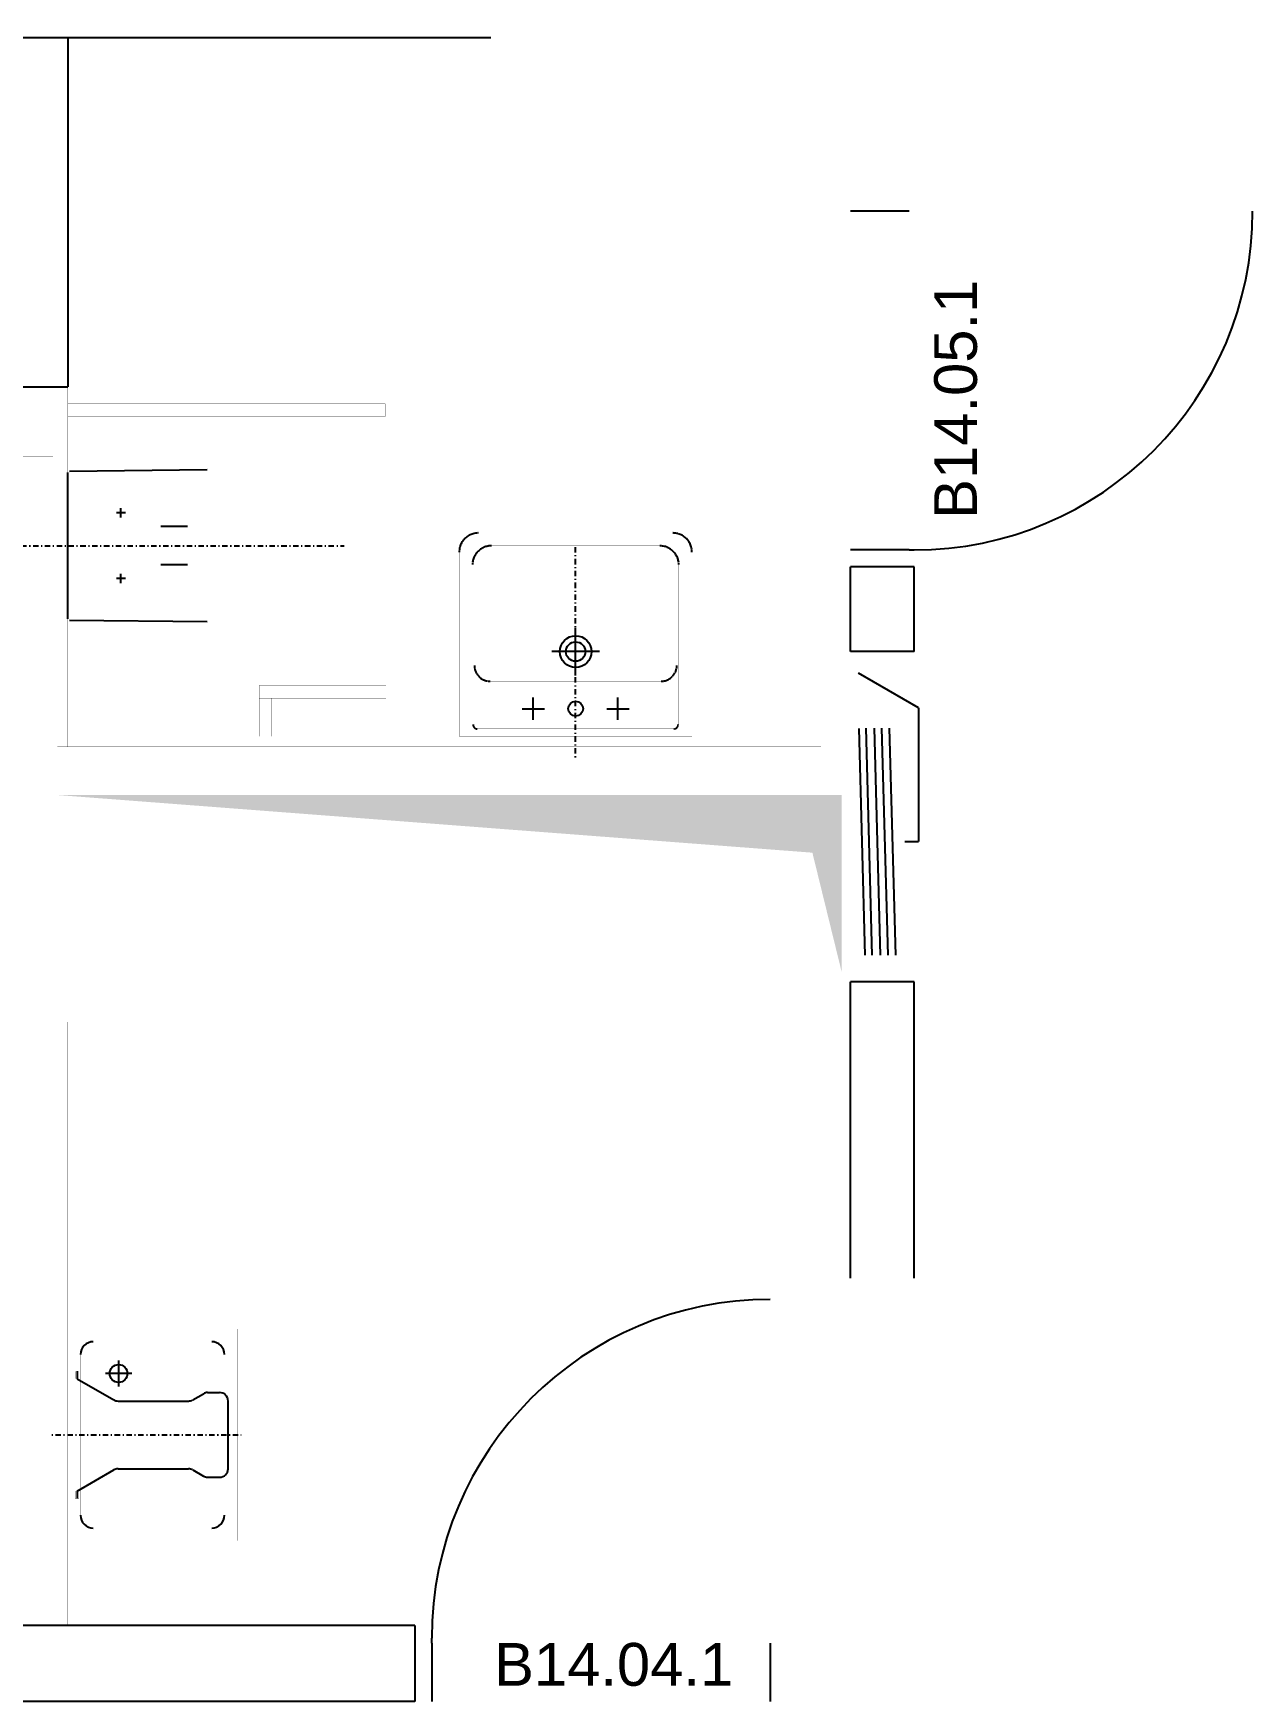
# Model space of a CAD drawing. Extents: x 7705 to 8778, y -6493 to -5330.
# Drawn here: x 8284.8 to 8398.3, y -5740.1 to -5585 of the extents above; entities that cross this region are included whole.
import ezdxf

# ---------------------------------------------------------------- set-up
doc = ezdxf.new("R2010")
doc.units = 0
for name, pattern in [('DASHES', [0.75, 0.5, -0.25]), ('DOT_DASH', [1, 0, -0.25, 0.5, -0.25]), ('SHORT_DASHES', [0.375, 0.25, -0.125])]:
    doc.linetypes.add(name, pattern=pattern)
doc.layers.get('0').update_dxf_attribs({"linetype": 'CONTINUOUS'})
for name, color, linetype in [('A-NEU-AUSSPARUNG', 7, 'CONTINUOUS'), ('A-NEU-GRUNDRISS', 7, 'CONTINUOUS'), ('A-NEU-MOEBLIERUNG', 7, 'CONTINUOUS'), ('A-NEU-TüRPOSITIONEN', 7, 'CONTINUOUS'), ('A-NEU-WAND-BACKSTEIN', 7, 'CONTINUOUS'), ('A-NEU-WAND-BETON', 7, 'CONTINUOUS'), ('FM_OBJEKT_RAUM', 7, 'CONTINUOUS')]:
    doc.layers.add(name, color=color, linetype=linetype)
doc.styles.add('ARIAL', font='ARIAL')

# ---------------------------------------------------------------- blocks, each defined once
blk = doc.blocks.new('*D000007')
at = {"layer": 'FM_OBJEKT_RAUM', "color": 250, "linetype": 'CONTINUOUS', "const_width": 0.00174}
blk.add_lwpolyline([(8288.0566, -5733.0264), (8360.8906, -5733.0264), (8360.8906, -5677.9087), (8288.0566, -5677.9087)], close=True, dxfattribs=at)
blk = doc.blocks.new('*D000008')
at = {"layer": 'FM_OBJEKT_RAUM', "color": 250, "linetype": 'CONTINUOUS', "const_width": 0.00174}
blk.add_lwpolyline([(8288.0566, -5585.3892), (8288.0566, -5650.3496), (8357.1504, -5650.3496), (8357.1504, -5641.1411), (8360.8906, -5641.1411), (8360.8906, -5585.3892)], close=True, dxfattribs=at)
blk = doc.blocks.new('*D000020')
at = {"layer": 'FM_OBJEKT_RAUM', "color": 250, "linetype": 'CONTINUOUS', "const_width": 0.00174}
blk.add_lwpolyline([(8185.6938, -5617.8691), (8288.0566, -5617.8691), (8288.0566, -5650.3496), (8357.1504, -5650.3496), (8357.1504, -5641.2944), (8360.8906, -5641.2944), (8360.8906, -5677.9082), (8288.0566, -5677.9082), (8288.0566, -5733.0264), (8276.2461, -5733.0264), (8276.2461, -5627.7119), (8185.6938, -5627.7119)], close=True, dxfattribs=at)
blk = doc.blocks.new('*D000022')
at = {"layer": 'FM_OBJEKT_RAUM', "color": 250, "linetype": 'CONTINUOUS', "const_width": 0.00174}
blk.add_lwpolyline([(8366.7969, -5581.0581), (8366.7969, -5599.9561), (8366.7969, -5634.6016), (8366.7969, -5642.4756), (8367.5938, -5642.4756), (8367.5938, -5673.1841), (8366.7969, -5673.1841), (8366.7969, -5740.1133), (8354.9844, -5740.1133), (8320.3398, -5740.1133), (8245.1426, -5740.1133), (8210.498, -5740.1133), (8161.2847, -5740.1133)], dxfattribs=at)
blk = doc.blocks.new('*D000079')
at = {"layer": 'A-NEU-GRUNDRISS', "color": 250, "linetype": 'CONTINUOUS', "const_width": 0.00174}
blk.add_lwpolyline([(8353.4102, -5702.7119), (8353.4102, -5734.667)], dxfattribs=at)
at = {"layer": 'A-NEU-GRUNDRISS', "color": 250, "linetype": 'CONTINUOUS'}
blk.add_arc((8353.4102, -5734.208), 31.496, 90, 180, dxfattribs=at)
blk = doc.blocks.new('*D000078')
at = {"layer": 'A-NEU-GRUNDRISS', "color": 250, "linetype": 'CONTINUOUS'}
for p, q in [((8321.9141, -5734.667), (8321.9141, -5734.208)), ((8321.9141, -5734.667), (8321.9141, -5740.1143)), ((8353.4102, -5734.667), (8353.4102, -5740.1143))]:
    blk.add_line(p, q, dxfattribs=at)
at = {"color": 0, "linetype": 'BYBLOCK'}
blk.add_blockref('*D000079', (0, 0), dxfattribs=at)
blk = doc.blocks.new('*D000087')
at = {"layer": 'A-NEU-GRUNDRISS', "color": 250, "linetype": 'CONTINUOUS', "const_width": 0.00174}
blk.add_lwpolyline([(8398.291, -5601.5303), (8366.3379, -5601.5303)], dxfattribs=at)
at = {"layer": 'A-NEU-GRUNDRISS', "color": 250, "linetype": 'CONTINUOUS'}
blk.add_arc((8366.7949, -5601.5303), 31.496, 270, 0, dxfattribs=at)
blk = doc.blocks.new('*D000086')
at = {"layer": 'A-NEU-GRUNDRISS', "color": 250, "linetype": 'CONTINUOUS'}
for p, q in [((8366.3379, -5601.5303), (8360.8906, -5601.5303)), ((8366.3379, -5633.0264), (8360.8906, -5633.0264)), ((8366.3379, -5633.0264), (8366.7949, -5633.0264))]:
    blk.add_line(p, q, dxfattribs=at)
at = {"color": 0, "linetype": 'BYBLOCK'}
blk.add_blockref('*D000087', (0, 0), dxfattribs=at)
blk = doc.blocks.new('*D000091')
at = {"layer": 'A-NEU-AUSSPARUNG', "color": 250, "linetype": 'DASHES', "const_width": 0.00174}
blk.add_lwpolyline([(8287.0723, -5655.0752), (8360.8906, -5655.0752), (8360.8906, -5673.1846), (8287.0723, -5673.1846)], close=True, dxfattribs=at)
at = {"layer": 'A-NEU-AUSSPARUNG', "color": 250, "linetype": 'CONTINUOUS'}
blk.add_solid([(8287.0723, -5655.8154), (8360.0664, -5655.8154), (8357.3301, -5661.1768), (8360.0664, -5672.3174)], dxfattribs=at)
blk = doc.blocks.new('*D000093')
at = {"layer": 'A-NEU-MOEBLIERUNG', "color": 250, "linetype": 'CONTINUOUS'}
for p, q in [((8288.0566, -5639.4453), (8288.0566, -5625.8208)), ((8288.207, -5625.7026), (8301.0098, -5625.5464)), ((8293, -5630.0249), (8293, -5629.1387)), ((8293.4297, -5629.582), (8292.5703, -5629.582)), ((8299.1797, -5630.8613), (8296.7148, -5630.8613)), ((8281.4414, -5632.6328), (8281.4414, -5632.6318)), ((8293, -5636.127), (8293, -5635.2412)), ((8299.1797, -5634.4048), (8296.7148, -5634.4048)), ((8293.4297, -5635.6841), (8292.5703, -5635.6841)), ((8301.0098, -5639.7197), (8288.207, -5639.6025))]:
    blk.add_line(p, q, dxfattribs=at)
at = {"layer": 'A-NEU-MOEBLIERUNG', "color": 250, "linetype": 'DOT_DASH'}
blk.add_line((8282.2695, -5632.6328), (8313.7656, -5632.6328), dxfattribs=at)
at = {"layer": 'A-NEU-MOEBLIERUNG', "color": 250, "linetype": 'SHORT_DASHES', "const_width": 0.0139}
blk.add_lwpolyline([(8281.0488, -5640.9009), (8281.0488, -5624.3652), (8286.6777, -5624.3652), (8286.6777, -5640.9009)], close=True, dxfattribs=at)
blk = doc.blocks.new('*D000095')
at = {"layer": 'A-NEU-MOEBLIERUNG', "color": 250, "linetype": 'CONTINUOUS', "const_width": 0.0139}
for points in [[(8301.4414, -5706.6494), (8290.418, -5706.6494)], [(8289.2363, -5707.8291), (8289.2363, -5722.79)], [(8302.623, -5722.79), (8302.623, -5707.8291)], [(8290.418, -5723.9717), (8301.4414, -5723.9717)]]:
    blk.add_lwpolyline(points, dxfattribs=at)
at = {"layer": 'A-NEU-MOEBLIERUNG', "color": 250, "linetype": 'CONTINUOUS'}
for centre, start, end in [((8290.418, -5707.8291), 89.999954, 180.00005), ((8301.4414, -5707.8291), 359.99996, 90.000046), ((8290.418, -5722.79), 179.99995, 270.00003), ((8301.4414, -5722.79), 269.99995, 0.000043)]:
    blk.add_arc(centre, 1.1811, start, end, dxfattribs=at)
blk = doc.blocks.new('*D000094')
at = {"layer": 'A-NEU-MOEBLIERUNG', "color": 250, "linetype": 'CONTINUOUS'}
for p, q in [((8292.7793, -5708.3818), (8292.7793, -5710.8213)), ((8288.9199, -5709.3975), (8288.9199, -5710.085)), ((8294, -5709.6025), (8291.5605, -5709.6025)), ((8288.9199, -5710.085), (8292.332, -5712.0557)), ((8299.6719, -5712.0557), (8300.6699, -5711.4795)), ((8301.0645, -5711.374), (8302.1797, -5711.374)), ((8292.7266, -5712.1611), (8299.2773, -5712.1611)), ((8302.9668, -5718.46), (8302.9668, -5712.1611)), ((8288.9199, -5720.5361), (8292.332, -5718.5654)), ((8292.7266, -5718.46), (8299.2773, -5718.46)), ((8299.6719, -5718.5654), (8300.6699, -5719.1416)), ((8301.0645, -5719.2471), (8302.1797, -5719.2471)), ((8288.9199, -5720.5361), (8288.9199, -5721.2236))]:
    blk.add_line(p, q, dxfattribs=at)
at = {"layer": 'A-NEU-MOEBLIERUNG', "color": 250, "linetype": 'DOT_DASH'}
blk.add_line((8286.5605, -5715.3096), (8304.1777, -5715.3096), dxfattribs=at)
at = {"layer": 'A-NEU-MOEBLIERUNG', "color": 250, "linetype": 'CONTINUOUS', "const_width": 0.0139}
for points in [[(8303.8047, -5725.1533), (8303.8047, -5705.4678), (8288.0566, -5705.4678), (8288.0566, -5725.1533)], [(8289.0977, -5710.085), (8289.0977, -5709.3975), (8288.7422, -5709.3975), (8288.7422, -5710.085)], [(8289.0977, -5721.2236), (8289.0977, -5720.5361), (8288.7422, -5720.5361), (8288.7422, -5721.2236)]]:
    blk.add_lwpolyline(points, close=True, dxfattribs=at)
at = {"layer": 'A-NEU-MOEBLIERUNG', "color": 250, "linetype": 'CONTINUOUS'}
blk.add_circle((8292.7793, -5709.6025), 0.8268, dxfattribs=at)
for centre, start, end in [((8301.0645, -5712.1611), 90, 120), ((8302.1797, -5712.1611), 0, 90), ((8292.7266, -5711.374), 240, 270), ((8299.2773, -5711.374), 270, 300), ((8292.7266, -5719.2471), 90, 120), ((8299.2773, -5719.2471), 60, 90), ((8301.0645, -5718.46), 240, 270), ((8302.1797, -5718.46), 270, 0)]:
    blk.add_arc(centre, 0.7874, start, end, dxfattribs=at)
at = {"color": 0, "linetype": 'BYBLOCK'}
blk.add_blockref('*D000095', (0, 0), dxfattribs=at)
blk = doc.blocks.new('*D000096')
at = {"layer": 'A-NEU-MOEBLIERUNG', "color": 250, "linetype": 'DASHES', "const_width": 0.0139}
for points in [[(8305.8516, -5645.626), (8317.6621, -5645.626), (8317.6621, -5646.8057), (8305.8516, -5646.8057)], [(8316.4805, -5645.626), (8317.6621, -5645.626), (8317.6621, -5650.3506), (8316.4805, -5650.3506)], [(8305.8516, -5646.8057), (8307.0313, -5646.8057), (8307.0313, -5650.3506), (8305.8516, -5650.3506)]]:
    blk.add_lwpolyline(points, close=True, dxfattribs=at)
blk = doc.blocks.new('*D000098')
at = {"layer": 'A-NEU-MOEBLIERUNG', "color": 250, "linetype": 'CONTINUOUS', "const_width": 0.0139}
for points in [[(8325.8848, -5643.8174), (8325.8848, -5643.8281)], [(8325.8887, -5643.8921), (8325.8906, -5643.9233)], [(8325.9082, -5644.0479), (8325.9121, -5644.0688)], [(8325.9551, -5644.2271), (8325.9551, -5644.2275)], [(8326.0137, -5644.3784), (8326.0137, -5644.3789)], [(8326.0879, -5644.5215), (8326.0898, -5644.5215)], [(8326.1777, -5644.6543), (8326.1777, -5644.6543)], [(8344.3184, -5644.7764), (8344.332, -5644.7617)], [(8344.4805, -5644.5728), (8344.4805, -5644.5723)], [(8344.541, -5644.4692), (8344.5605, -5644.4336)], [(8344.6523, -5644.2085), (8344.6523, -5644.2075)], [(8344.6836, -5644.0889), (8344.6914, -5644.0479)], [(8344.709, -5643.9233), (8344.7129, -5643.8921)], [(8344.7168, -5643.8281), (8344.7168, -5643.8174)], [(8326.3984, -5644.8862), (8326.4141, -5644.8989)], [(8326.6113, -5645.0361), (8326.6113, -5645.0361)], [(8326.7168, -5645.0923), (8326.7539, -5645.1094)], [(8326.9863, -5645.1885), (8326.9863, -5645.1885)], [(8327.1074, -5645.2134), (8327.1602, -5645.2207)], [(8327.2656, -5645.23), (8327.2969, -5645.231)], [(8327.3398, -5645.2314), (8343.2598, -5645.2314)], [(8343.3027, -5645.231), (8343.3359, -5645.23)], [(8343.4414, -5645.2207), (8343.4727, -5645.2163)], [(8343.6348, -5645.1831), (8343.6348, -5645.1831)], [(8343.7891, -5645.1323), (8343.791, -5645.1323)], [(8343.9375, -5645.0654), (8343.9375, -5645.0649)], [(8344.0742, -5644.9829), (8344.0742, -5644.9829)]]:
    blk.add_lwpolyline(points, dxfattribs=at)
at = {"layer": 'A-NEU-MOEBLIERUNG', "color": 250, "linetype": 'CONTINUOUS'}
for centre, radius, start, end in [((8327.3691, -5643.7749), 1.4863, 180, 181.65068), ((8326.9902, -5643.7964), 1.1072, 181.65068, 184.96121), ((8326.9844, -5643.8281), 1.0972, 184.96121, 191.55713), ((8327.3203, -5643.7813), 1.4365, 191.55713, 198.08508), ((8327.3242, -5643.7808), 1.4401, 198.08508, 204.52809), ((8327.332, -5643.7778), 1.4484, 204.52809, 210.88902), ((8327.3398, -5643.7734), 1.4575, 210.88902, 217.18358), ((8327.3457, -5643.7695), 1.4641, 217.18358, 223.43974), ((8327.3477, -5643.7681), 1.4663, 223.43974, 229.68803), ((8343.2539, -5643.7671), 1.4674, 310.31403, 316.55789), ((8343.5352, -5644.0063), 1.0988, 316.55975, 322.81418), ((8342.666, -5643.3477), 2.1886, 322.81418, 325.95642), ((8343.5762, -5643.9619), 1.091, 325.95642, 332.28021), ((8343.5957, -5643.9268), 1.089, 332.28021, 338.68005), ((8342.6035, -5643.5391), 2.1553, 338.68005, 341.91626), ((8343.625, -5643.8721), 1.0806, 341.91626, 348.44342), ((8343.6172, -5643.8281), 1.0974, 348.44342, 355.0361), ((8343.6094, -5643.7964), 1.1065, 355.0361, 358.349), ((8343.2305, -5643.7749), 1.486, 358.34898, 0), ((8327.123, -5644.0625), 1.0974, 229.68634, 235.95769), ((8327.7305, -5643.1636), 2.1821, 235.95769, 239.11383), ((8327.1699, -5644.1025), 1.0878, 239.11383, 245.47339), ((8327.2051, -5644.1196), 1.0877, 245.47339, 251.91467), ((8327.5371, -5643.1079), 2.1519, 251.91467, 255.17311), ((8327.2637, -5644.1421), 1.0823, 255.17311, 261.73788), ((8327.291, -5644.312), 0.9184, 261.73788, 268.35208), ((8327.3398, -5643.7427), 1.4888, 268.35208, 270), ((8343.2598, -5643.7402), 1.491, 270, 271.6452), ((8343.3086, -5644.3125), 0.9177, 271.6452, 278.26566), ((8343.2656, -5643.7935), 1.4377, 278.26566, 284.83246), ((8343.2676, -5643.7935), 1.4374, 284.83246, 291.3183), ((8343.2656, -5643.7871), 1.444, 291.3183, 297.71848), ((8343.2617, -5643.7788), 1.4533, 297.71848, 304.04242), ((8343.2578, -5643.772), 1.4613, 304.04242, 310.31403)]:
    blk.add_arc(centre, radius, start, end, dxfattribs=at)
blk = doc.blocks.new('*D000099')
at = {"layer": 'A-NEU-MOEBLIERUNG', "color": 250, "linetype": 'CONTINUOUS', "const_width": 0.0139}
for points in [[(8325.7598, -5649.2695), (8325.7598, -5643.3813)], [(8344.8418, -5643.3813), (8344.8418, -5649.2695)], [(8325.7598, -5649.3047), (8325.7598, -5649.2896)], [(8325.7695, -5649.3589), (8325.7676, -5649.3535)], [(8325.7871, -5649.4141), (8325.7871, -5649.4141)], [(8344.8027, -5649.4399), (8344.8027, -5649.4404)], [(8344.832, -5649.3535), (8344.8281, -5649.3682)], [(8344.8398, -5649.2896), (8344.8398, -5649.3047)], [(8325.8105, -5649.4658), (8325.8105, -5649.4653)], [(8325.8887, -5649.561), (8325.8809, -5649.5547)], [(8325.9492, -5649.6064), (8325.9492, -5649.6064)], [(8326.0273, -5649.6426), (8326.0176, -5649.6396)], [(8326.0977, -5649.6597), (8326.084, -5649.6572)], [(8326.1328, -5649.6631), (8326.1289, -5649.6626)], [(8344.4473, -5649.6636), (8326.1523, -5649.6636)], [(8344.4727, -5649.6626), (8344.4668, -5649.6631)], [(8344.5176, -5649.6572), (8344.502, -5649.6597)], [(8344.5742, -5649.6426), (8344.5742, -5649.6431)], [(8344.627, -5649.6206), (8344.627, -5649.6206)], [(8344.6758, -5649.5908), (8344.6758, -5649.5908)], [(8344.7637, -5649.5054), (8344.7578, -5649.5127)]]:
    blk.add_lwpolyline(points, dxfattribs=at)
at = {"layer": 'A-NEU-MOEBLIERUNG', "color": 250, "linetype": 'CONTINUOUS'}
for centre, radius, start, end in [((8326.1602, -5649.2695), 0.4012, 180, 182.88025), ((8326.0078, -5649.292), 0.2472, 182.88025, 194.39076), ((8326.3301, -5649.2148), 0.5782, 194.39076, 200.10844), ((8326.0625, -5649.313), 0.2937, 200.10844, 211.26982), ((8344.4492, -5649.27), 0.3927, 323.22104, 334.289), ((8344.4531, -5649.2715), 0.3881, 334.289, 345.59546), ((8344.5938, -5649.292), 0.2468, 345.59546, 357.13034), ((8344.4375, -5649.2695), 0.4027, 357.13034, 0), ((8326.3164, -5649.1597), 0.59, 211.26982, 216.79073), ((8326.082, -5649.335), 0.2974, 216.79073, 227.71887), ((8326.1543, -5649.269), 0.3949, 227.71887, 238.70456), ((8326.1523, -5649.2734), 0.3901, 238.70456, 249.88403), ((8326.1289, -5649.3657), 0.2953, 249.88403, 261.32376), ((8326.1426, -5649.3662), 0.2971, 261.32376, 267.11829), ((8326.1523, -5649.2627), 0.4007, 267.11829, 270), ((8344.4473, -5649.2627), 0.4007, 270, 272.88168), ((8344.457, -5649.3662), 0.2969, 272.88168, 278.67899), ((8344.4727, -5649.3691), 0.2919, 278.67899, 290.09879), ((8344.375, -5649.0972), 0.581, 290.09879, 295.74567), ((8344.498, -5649.355), 0.2949, 295.74567, 306.80307), ((8344.3203, -5649.1162), 0.5927, 306.80307, 312.29221), ((8344.5195, -5649.335), 0.297, 312.29221, 323.22104)]:
    blk.add_arc(centre, radius, start, end, dxfattribs=at)
blk = doc.blocks.new('*D000100')
at = {"layer": 'A-NEU-MOEBLIERUNG', "color": 250, "linetype": 'CONTINUOUS', "const_width": 0.0139}
for points in [[(8325.8008, -5633.8135), (8325.8008, -5633.813)], [(8325.8711, -5633.644), (8325.8711, -5633.6436)], [(8325.959, -5633.4839), (8325.959, -5633.4834)], [(8326.0645, -5633.3345), (8326.0645, -5633.3345)], [(8326.457, -5632.9609), (8326.457, -5632.9604)], [(8326.6113, -5632.8647), (8326.6113, -5632.8643)], [(8326.7754, -5632.7847), (8326.7773, -5632.7842)], [(8326.9492, -5632.7217), (8326.9512, -5632.7217)], [(8327.1309, -5632.6768), (8327.1543, -5632.6724)], [(8327.2969, -5632.6533), (8327.332, -5632.6504)], [(8327.4063, -5632.6465), (8327.418, -5632.646)], [(8327.4668, -5632.6455), (8327.4668, -5632.6455), (8343.1348, -5632.6455)], [(8343.1836, -5632.646), (8343.1953, -5632.6465)], [(8343.2676, -5632.6504), (8343.3027, -5632.6533)], [(8343.4453, -5632.6724), (8343.4688, -5632.6768)], [(8343.6504, -5632.7217), (8343.6504, -5632.7217)], [(8343.8242, -5632.7842), (8343.8242, -5632.7847)], [(8343.9883, -5632.8647), (8343.9883, -5632.8647)], [(8344.1426, -5632.9609), (8344.1445, -5632.9609)], [(8344.5371, -5633.3345), (8344.5371, -5633.3345)], [(8344.6406, -5633.4834), (8344.6406, -5633.4839)], [(8344.7285, -5633.6436), (8344.7285, -5633.644)], [(8344.8008, -5633.813), (8344.8008, -5633.8135)], [(8325.6953, -5634.3682), (8325.6953, -5634.3325)], [(8325.6953, -5643.3813), (8325.6953, -5634.417)], [(8325.7051, -5634.2124), (8325.7109, -5634.1758)], [(8325.7461, -5633.9917), (8325.7461, -5633.9907)], [(8344.8535, -5633.9907), (8344.8555, -5633.9922)], [(8344.8906, -5634.1758), (8344.8945, -5634.2124)], [(8344.9043, -5634.3325), (8344.9063, -5634.3682)], [(8344.9063, -5634.417), (8344.9063, -5643.3813)]]:
    blk.add_lwpolyline(points, dxfattribs=at)
at = {"layer": 'A-NEU-MOEBLIERUNG', "color": 250, "linetype": 'CONTINUOUS'}
for centre, radius, start, end in [((8327.4434, -5634.4092), 1.7479, 160.08069, 166.14854), ((8327.4492, -5634.4106), 1.7539, 154.08746, 160.08069), ((8327.459, -5634.4141), 1.7637, 148.16348, 154.08746), ((8327.4668, -5634.4194), 1.7737, 142.29425, 148.16348), ((8327.4727, -5634.4233), 1.7807, 136.45638, 142.29425), ((8327.4746, -5634.4258), 1.7839, 130.62631, 136.455), ((8327.4707, -5634.4209), 1.7776, 124.77566, 130.62631), ((8327.4648, -5634.4136), 1.7688, 118.88113, 124.77566), ((8327.4609, -5634.4043), 1.7585, 112.92357, 118.88113), ((8327.459, -5634.3965), 1.7501, 106.89259, 112.92357), ((8327.459, -5634.3936), 1.7477, 100.78878, 106.89259), ((8327.4063, -5633.9844), 1.3358, 94.632759, 100.78878), ((8327.4414, -5633.9927), 1.3466, 91.541054, 94.632759), ((8327.4668, -5634.4531), 1.8078, 90, 91.541054), ((8343.1348, -5634.4531), 1.8078, 88.458946, 90), ((8343.1582, -5633.9932), 1.3474, 85.368996, 88.458946), ((8343.1953, -5633.9844), 1.3354, 79.209099, 85.368996), ((8343.1406, -5634.394), 1.748, 73.106102, 79.209099), ((8343.1426, -5634.3965), 1.7504, 67.076057, 73.106102), ((8343.1387, -5634.4048), 1.7588, 61.119259, 67.076057), ((8343.1348, -5634.4141), 1.7692, 55.225784, 61.119259), ((8343.1289, -5634.4209), 1.7778, 49.375153, 55.225784), ((8343.127, -5634.4253), 1.7832, 43.545479, 49.376682), ((8343.127, -5634.4238), 1.7809, 37.708263, 43.545479), ((8343.1328, -5634.4194), 1.7736, 31.838589, 37.708263), ((8343.1426, -5634.4141), 1.7636, 25.914221, 31.838589), ((8343.1523, -5634.4106), 1.7537, 19.920197, 25.914221), ((8343.1582, -5634.4092), 1.7477, 13.851301, 19.920197), ((8327.5078, -5634.417), 1.8141, 178.46426, 180), ((8326.8125, -5634.3623), 1.1172, 172.28444, 178.46425), ((8327.4453, -5634.4111), 1.7503, 166.14854, 172.28444), ((8343.1563, -5634.4111), 1.7501, 7.714594, 13.851301), ((8343.7871, -5634.3623), 1.1176, 1.538819, 7.714594), ((8343.0957, -5634.417), 1.8104, 0, 1.538819)]:
    blk.add_arc(centre, radius, start, end, dxfattribs=at)
blk = doc.blocks.new('*D000101')
at = {"layer": 'A-NEU-MOEBLIERUNG', "color": 250, "linetype": 'CONTINUOUS', "const_width": 0.0139}
for points in [[(8324.6895, -5632.3735), (8324.6895, -5632.374)], [(8324.7969, -5632.2017), (8324.7969, -5632.2021)], [(8325.2227, -5631.7759), (8325.2227, -5631.7759)], [(8325.3945, -5631.6685), (8325.3945, -5631.6689)], [(8325.5801, -5631.5811), (8325.5781, -5631.5815)], [(8325.7754, -5631.5146), (8325.7734, -5631.5151)], [(8326.0176, -5631.4658), (8325.9785, -5631.4717)], [(8326.1914, -5631.4526), (8326.1504, -5631.4536)], [(8344.3555, -5631.4517), (8326.2461, -5631.4517), (8326.2441, -5631.4517)], [(8344.4219, -5631.4531), (8344.4102, -5631.4526)], [(8344.5156, -5631.459), (8344.5039, -5631.458)], [(8344.6465, -5631.4756), (8344.6211, -5631.4717)], [(8344.8262, -5631.5151), (8344.8008, -5631.5083)], [(8345.0215, -5631.5815), (8345.0215, -5631.5811)], [(8345.2051, -5631.6689), (8345.2051, -5631.6685)], [(8345.377, -5631.7759), (8345.377, -5631.7759)], [(8345.8027, -5632.2021), (8345.8027, -5632.2017)], [(8345.9102, -5632.374), (8345.9102, -5632.373)], [(8324.4727, -5633.2236), (8324.4727, -5650.3496), (8346.127, -5650.3496), (8346.127, -5633.2236)], [(8324.4746, -5633.1563), (8324.4746, -5633.1694)], [(8324.4805, -5633.063), (8324.4805, -5633.0757)], [(8324.498, -5632.9316), (8324.4941, -5632.957)], [(8324.5371, -5632.752), (8324.5293, -5632.7773)], [(8324.6035, -5632.5571), (8324.6035, -5632.5581)], [(8345.998, -5632.5581), (8345.998, -5632.5571)], [(8346.0645, -5632.7534), (8346.0645, -5632.752)], [(8346.1133, -5632.9966), (8346.1074, -5632.9565)], [(8346.127, -5633.1694), (8346.125, -5633.1299)]]:
    blk.add_lwpolyline(points, dxfattribs=at)
at = {"layer": 'A-NEU-MOEBLIERUNG', "color": 250, "linetype": 'CONTINUOUS'}
for centre, radius, start, end in [((8326.2305, -5633.2178), 1.7571, 151.28751, 157.91475), ((8326.2422, -5633.2231), 1.7689, 144.73891, 151.28751), ((8326.25, -5633.2285), 1.7787, 138.24246, 144.73891), ((8326.2539, -5633.2324), 1.7841, 131.76537, 138.24236), ((8326.25, -5633.228), 1.7786, 125.26849, 131.76537), ((8326.2441, -5633.2202), 1.7691, 118.72097, 125.26849), ((8326.2402, -5633.2095), 1.7573, 112.09452, 118.72097), ((8326.2363, -5633.2012), 1.7483, 105.37659, 112.09452), ((8326.2383, -5633.2002), 1.7476, 98.570602, 105.37659), ((8326.1836, -5632.5693), 1.1158, 91.705772, 98.570602), ((8326.2441, -5633.2651), 1.8135, 90, 91.705772), ((8344.3555, -5633.2588), 1.8071, 88.288162, 90), ((8344.3828, -5632.7974), 1.3448, 84.851952, 88.288162), ((8344.3555, -5633.2363), 1.7842, 81.425354, 84.851952), ((8344.4492, -5632.7881), 1.3275, 74.626396, 81.425354), ((8344.3633, -5633.2007), 1.7482, 67.907944, 74.626396), ((8344.3613, -5633.2095), 1.7573, 61.281326, 67.907944), ((8344.3555, -5633.2202), 1.7691, 54.73341, 61.281326), ((8344.3496, -5633.2285), 1.7789, 48.237598, 54.73341), ((8344.3457, -5633.2324), 1.7843, 41.76112, 48.23745), ((8344.3496, -5633.2285), 1.7789, 35.264843, 41.76112), ((8344.3574, -5633.2236), 1.7693, 28.717903, 35.264843), ((8344.3691, -5633.2183), 1.7576, 22.092047, 28.717903), ((8326.2813, -5633.2231), 1.8074, 178.29613, 180.00793), ((8325.8184, -5633.1963), 1.345, 174.85982, 178.29614), ((8326.2578, -5633.2227), 1.7844, 171.43315, 174.85982), ((8325.8105, -5633.1294), 1.3275, 164.63374, 171.43315), ((8326.2227, -5633.2153), 1.7481, 157.91475, 164.63374), ((8344.377, -5633.2158), 1.7486, 15.374761, 22.092047), ((8344.3789, -5633.2168), 1.748, 8.569515, 15.374761), ((8345.0098, -5633.1631), 1.1161, 1.705517, 8.569515), ((8344.3125, -5633.2236), 1.814, 0, 1.705517)]:
    blk.add_arc(centre, radius, start, end, dxfattribs=at)
blk = doc.blocks.new('*D000097')
at = {"layer": 'A-NEU-MOEBLIERUNG', "color": 250, "linetype": 'DOT_DASH'}
blk.add_line((8335.3008, -5652.3179), (8335.3008, -5632.6328), dxfattribs=at)
at = {"layer": 'A-NEU-MOEBLIERUNG', "color": 250, "linetype": 'CONTINUOUS'}
for p, q in [((8335.3008, -5644.6875), (8335.3008, -5640.2637)), ((8337.5117, -5642.4756), (8333.0879, -5642.4756)), ((8330.3301, -5647.7905), (8332.3965, -5647.7905)), ((8331.3633, -5648.8237), (8331.3633, -5646.7568)), ((8338.2031, -5647.7905), (8340.2715, -5647.7905)), ((8339.2363, -5648.8237), (8339.2363, -5646.7568))]:
    blk.add_line(p, q, dxfattribs=at)
for centre, radius in [((8335.3008, -5642.4756), 1.4747), ((8335.3008, -5642.4756), 0.9055), ((8335.3008, -5647.7905), 0.6889)]:
    blk.add_circle(centre, radius, dxfattribs=at)
at = {"color": 0, "linetype": 'BYBLOCK'}
for name in ['*D000101', '*D000100', '*D000099', '*D000098']:
    blk.add_blockref(name, (0, 0), dxfattribs=at)
blk = doc.blocks.new('*D000112')
at = {"layer": 'A-NEU-GRUNDRISS', "color": 250, "linetype": 'CONTINUOUS'}
for p, q in [((8367.1895, -5647.7061), (8361.6152, -5644.4878)), ((8367.1895, -5647.7061), (8367.1895, -5660.1484)), ((8362.2461, -5670.6992), (8361.6797, -5649.6147)), ((8362.8965, -5670.6992), (8362.3301, -5649.5972)), ((8363.6641, -5670.6992), (8363.0957, -5649.5972)), ((8364.3711, -5670.6992), (8363.8047, -5649.5972)), ((8365.0801, -5670.6992), (8364.5137, -5649.5972)), ((8365.9297, -5660.1484), (8367.1895, -5660.1484))]:
    blk.add_line(p, q, dxfattribs=at)
at = {"layer": 'A-NEU-GRUNDRISS', "color": 250, "linetype": 'CONTINUOUS', "const_width": 0.00174}
for points in [[(8359.7188, -5642.4756), (8367.5938, -5642.4756), (8367.5938, -5673.1841), (8359.7188, -5673.1841)], [(8361.6152, -5645.2749), (8360.041, -5645.2749), (8360.041, -5643.7002), (8361.6152, -5643.7002)], [(8361.6777, -5671.9595), (8360.7324, -5671.9595), (8360.7324, -5648.3374), (8361.6777, -5648.3374)], [(8366.4023, -5671.9595), (8365.457, -5671.9595), (8365.457, -5648.3374), (8366.4023, -5648.3374)], [(8365.457, -5670.6992), (8361.6777, -5670.6992), (8361.6777, -5649.5972), (8365.457, -5649.5972)]]:
    blk.add_lwpolyline(points, close=True, dxfattribs=at)

msp = doc.modelspace()

# ---------------------------------------------------------------- linework, layer by layer
at = {"layer": 'A-NEU-GRUNDRISS', "color": 250, "linetype": 'CONTINUOUS', "const_width": 0.00174}
for points in [[(8287.0723, -5617.8691), (8288.0566, -5617.8691), (8288.0566, -5651.334), (8287.0723, -5651.334)], [(8357.1504, -5641.1411), (8358.1348, -5641.1411), (8358.1348, -5651.334), (8357.1504, -5651.334)], [(8357.1504, -5641.2944), (8357.1504, -5651.334), (8358.1348, -5651.334), (8358.1348, -5641.2944)], [(8358.1348, -5641.1411), (8360.8906, -5641.1411), (8360.8906, -5642.1255), (8358.1348, -5642.1255)], [(8288.0566, -5650.3496), (8357.1504, -5650.3496), (8357.1504, -5651.334), (8288.0566, -5651.334)], [(8287.0723, -5676.9243), (8288.0566, -5676.9243), (8288.0566, -5733.0264), (8287.0723, -5733.0264)], [(8288.0566, -5676.9243), (8360.8906, -5676.9243), (8360.8906, -5677.9087), (8288.0566, -5677.9087)]]:
    msp.add_lwpolyline(points, close=True, dxfattribs=at)
at = {"layer": 'A-NEU-MOEBLIERUNG', "color": 250, "linetype": 'DASHES', "const_width": 0.0139}
msp.add_lwpolyline([(8288.0566, -5619.4438), (8317.584, -5619.4438), (8317.584, -5620.625), (8288.0566, -5620.625)], close=True, dxfattribs=at)
at = {"layer": 'A-NEU-WAND-BACKSTEIN', "color": 250, "linetype": 'CONTINUOUS'}
for p, q in [((8283.1348, -5585.3892), (8288.0566, -5585.3892)), ((8288.0566, -5585.3892), (8288.0566, -5617.8691)), ((8185.6938, -5617.8691), (8288.0566, -5617.8691))]:
    msp.add_line(p, q, dxfattribs=at)
at = {"layer": 'A-NEU-WAND-BETON', "color": 250, "linetype": 'CONTINUOUS'}
for p, q in [((8217.1895, -5585.3892), (8327.4258, -5585.3892)), ((8366.7969, -5634.6016), (8360.8906, -5634.6016)), ((8360.8906, -5642.4756), (8360.8906, -5634.6016)), ((8366.7969, -5642.4756), (8366.7969, -5634.6016)), ((8366.7969, -5642.4756), (8360.8906, -5642.4756)), ((8366.7969, -5673.1841), (8360.8906, -5673.1841)), ((8360.8906, -5700.7432), (8360.8906, -5673.1841)), ((8366.7969, -5700.7432), (8366.7969, -5673.1841)), ((8320.3398, -5733.0264), (8245.1426, -5733.0264)), ((8320.3398, -5733.0264), (8320.3398, -5740.1133)), ((8320.3398, -5740.1133), (8245.1426, -5740.1133))]:
    msp.add_line(p, q, dxfattribs=at)

# ---------------------------------------------------------------- block references
at = {"color": 0, "linetype": 'BYBLOCK'}
for name in ['*D000022', '*D000008', '*D000086', '*D000020', '*D000093', '*D000097', '*D000112', '*D000096', '*D000091', '*D000007', '*D000078', '*D000094']:
    msp.add_blockref(name, (0, 0), dxfattribs=at)

# ---------------------------------------------------------------- texts
at = {"layer": 'A-NEU-TüRPOSITIONEN', "color": 250, "linetype": 'CONTINUOUS', "style": 'ARIAL'}
msp.add_text('B14.05.1', height=3.97701, rotation=90, dxfattribs=at).set_placement((8372.639, -5630.1387))
msp.add_text('B14.04.1', height=3.97701, dxfattribs=at).set_placement((8327.7188, -5738.6375))

doc.saveas('drawing.dxf')
